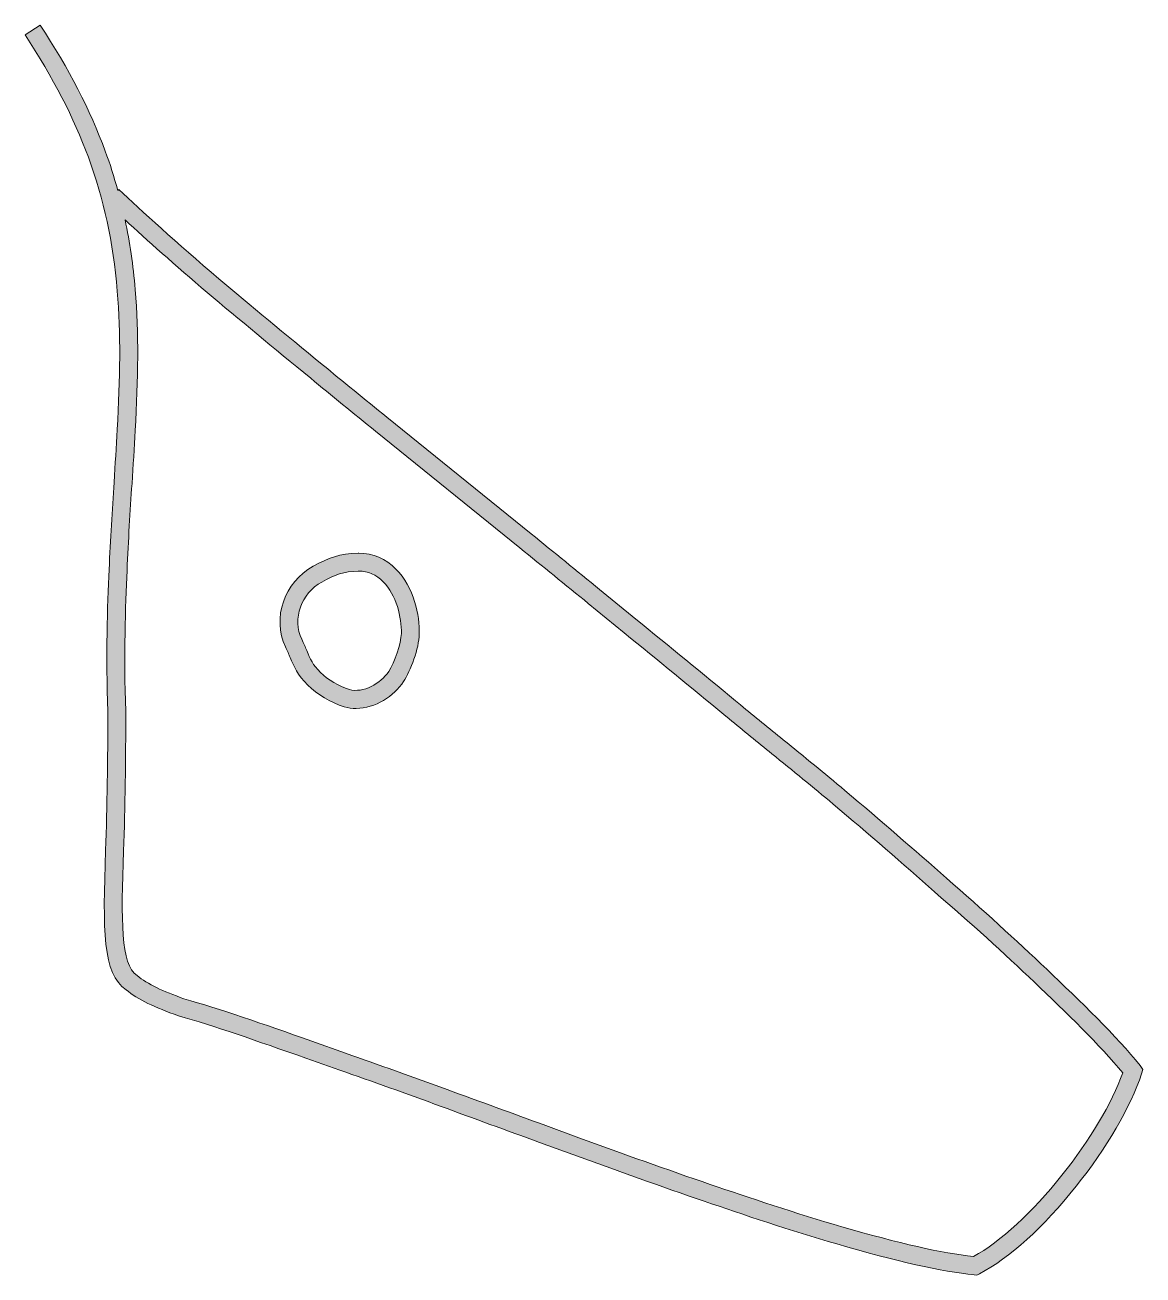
# Model space of a CAD drawing. Header units: millimetres. Extents: x 2.52 to 4.71, y -4.7 to -2.25.
import ezdxf

# ---------------------------------------------------------------- set-up
doc = ezdxf.new("R2010")
doc.units = ezdxf.units.MM
doc.header["$MEASUREMENT"] = 0
doc.layers.add('Outlines', color=7, linetype='Continuous', lineweight=0)

# ---------------------------------------------------------------- blocks, each defined once
blk = doc.blocks.new('Block_1')
at = {"layer": 'Outlines', "true_color": 0x231f20, "transparency": 33554687}
h = blk.add_hatch(color=250, dxfattribs=at)
h.dxf.hatch_style = 2
edge = h.paths.add_edge_path()
edge.add_spline(control_points=[(2.7118, -2.63), (2.7211, -2.6737), (2.7277, -2.719), (2.7318, -2.7664), (2.7392, -2.8532), (2.7371, -2.9399), (2.7316, -3.0432), (2.7299, -3.0772), (2.7277, -3.1116), (2.7254, -3.1471), (2.7218, -3.2015), (2.7182, -3.258), (2.7156, -3.3175), (2.7125, -3.3889), (2.7094, -3.4849), (2.713, -3.5934), (2.7134, -3.6894), (2.712, -3.7815), (2.7087, -3.868), (2.7041, -4.0049), (2.7028, -4.09), (2.7354, -4.1124), (2.7557, -4.1296), (2.7867, -4.1431), (2.8272, -4.1579), (2.897, -4.1775), (2.9809, -4.2068), (3.078, -4.2409), (3.078, -4.2409), (3.1443, -4.2647), (3.1443, -4.2647), (3.2079, -4.2871), (3.2751, -4.3108), (3.3435, -4.336), (3.4069, -4.3594), (3.4716, -4.3829), (3.5369, -4.4066), (3.5369, -4.4066), (3.6017, -4.4304), (3.6017, -4.4304), (3.6885, -4.4621), (3.7753, -4.4934), (3.8589, -4.522), (3.9329, -4.5472), (4.029, -4.5796), (4.1169, -4.6051), (4.2309, -4.6381), (4.3133, -4.6567), (4.3753, -4.6636), (4.428, -4.6347), (4.491, -4.5768), (4.5489, -4.5038), (4.603, -4.4366), (4.6467, -4.3625), (4.6681, -4.3033), (4.624, -4.2495), (4.5561, -4.1837), (4.4948, -4.1255), (4.4356, -4.069), (4.3698, -4.0094), (4.2991, -3.9481), (4.2368, -3.8933), (4.1706, -3.8353), (4.1004, -3.776), (4.0614, -3.7433), (4.0211, -3.7105), (3.9798, -3.6771), (3.9522, -3.6546), (3.9243, -3.6318), (3.8961, -3.6087), (3.8961, -3.6087), (3.8861, -3.6005), (3.8861, -3.6005), (3.822, -3.5476), (3.7565, -3.4937), (3.6907, -3.4401), (3.6907, -3.4401), (3.6201, -3.3824), (3.6201, -3.3824), (3.5751, -3.3459), (3.5305, -3.3094), (3.4859, -3.2734), (3.4859, -3.2734), (3.2031, -3.0443), (3.2031, -3.0443), (3.1593, -3.0089), (3.1168, -2.9745), (3.0758, -2.9407), (3.0031, -2.8811), (2.9345, -2.8245), (2.873, -2.7723), (2.8093, -2.7185), (2.7542, -2.6689), (2.7118, -2.63)], knot_values=[0, 0, 0, 0, 1, 1, 1, 2, 2, 2, 3, 3, 3, 4, 4, 4, 5, 5, 5, 6, 6, 6, 7, 7, 7, 8, 8, 8, 9, 9, 9, 10, 10, 10, 11, 11, 11, 12, 12, 12, 13, 13, 13, 14, 14, 14, 15, 15, 15, 16, 16, 16, 17, 17, 17, 18, 18, 18, 19, 19, 19, 20, 20, 20, 21, 21, 21, 22, 22, 22, 23, 23, 23, 24, 24, 24, 25, 25, 25, 26, 26, 26, 27, 27, 27, 28, 28, 28, 29, 29, 29, 30, 30, 30, 31, 31, 31, 31], degree=3, periodic=0)
edge = h.paths.add_edge_path()
edge.add_spline(control_points=[(4.3822, -4.6998), (4.3822, -4.6998), (4.377, -4.6995), (4.377, -4.6995), (4.3122, -4.6929), (4.2264, -4.6736), (4.1072, -4.6388), (4.0187, -4.6133), (3.9219, -4.5806), (3.8475, -4.5551), (3.7636, -4.5265), (3.6768, -4.4952), (3.5896, -4.4635), (3.5896, -4.4635), (3.5247, -4.4397), (3.5247, -4.4397), (3.4596, -4.4159), (3.3946, -4.3925), (3.3314, -4.3691), (3.263, -4.3439), (3.196, -4.3201), (3.1326, -4.2978), (3.1326, -4.2978), (3.0663, -4.2743), (3.0663, -4.2743), (2.9697, -4.2406), (2.8863, -4.2109), (2.8164, -4.1913), (2.7709, -4.1748), (2.7368, -4.16), (2.7139, -4.1403), (2.6675, -4.1086), (2.6681, -4.0246), (2.6736, -3.8666), (2.6767, -3.7806), (2.678, -3.689), (2.6779, -3.5941), (2.6741, -3.4849), (2.6772, -3.3881), (2.6805, -3.3159), (2.683, -3.2563), (2.6867, -3.1995), (2.6901, -3.1449), (2.6923, -3.1095), (2.6946, -3.0751), (2.6965, -3.0413), (2.7018, -2.9394), (2.7039, -2.8541), (2.6966, -2.7695), (2.6884, -2.6732), (2.6703, -2.5899), (2.6398, -2.5068), (2.6114, -2.4297), (2.5709, -2.3511), (2.5156, -2.2669), (2.5156, -2.2669), (2.5452, -2.2476), (2.5452, -2.2476), (2.6019, -2.3341), (2.6436, -2.4148), (2.6729, -2.4948), (2.6822, -2.5201), (2.6904, -2.5459), (2.6977, -2.5721), (2.6977, -2.5721), (2.6994, -2.5704), (2.6994, -2.5704), (2.7437, -2.6117), (2.8124, -2.6749), (2.8958, -2.7454), (2.9573, -2.7976), (3.0255, -2.8539), (3.0982, -2.9135), (3.1392, -2.9471), (3.1817, -2.9816), (3.2253, -3.0169), (3.2253, -3.0169), (3.508, -3.2458), (3.508, -3.2458), (3.5528, -3.282), (3.5975, -3.3185), (3.6423, -3.3552), (3.6423, -3.3552), (3.7131, -3.4129), (3.7131, -3.4129), (3.7789, -3.4665), (3.8444, -3.5202), (3.9088, -3.5733), (3.9088, -3.5733), (3.9188, -3.5815), (3.9188, -3.5815), (3.9467, -3.6046), (3.9746, -3.6273), (4.0022, -3.6497), (4.0435, -3.6832), (4.0838, -3.7162), (4.1231, -3.7491), (4.1934, -3.8084), (4.2602, -3.8668), (4.3226, -3.9212), (4.3932, -3.9832), (4.4593, -4.0432), (4.5189, -4.1), (4.584, -4.1617), (4.6567, -4.232), (4.7019, -4.2888), (4.7019, -4.2888), (4.7077, -4.2964), (4.7077, -4.2964), (4.7077, -4.2964), (4.705, -4.3053), (4.705, -4.3053), (4.6836, -4.3694), (4.6357, -4.4521), (4.5765, -4.5258), (4.5131, -4.6057), (4.4459, -4.6667), (4.387, -4.6974), (4.387, -4.6974), (4.3822, -4.6998), (4.3822, -4.6998)], knot_values=[0, 0, 0, 0, 1, 1, 1, 2, 2, 2, 3, 3, 3, 4, 4, 4, 5, 5, 5, 6, 6, 6, 7, 7, 7, 8, 8, 8, 9, 9, 9, 10, 10, 10, 11, 11, 11, 12, 12, 12, 13, 13, 13, 14, 14, 14, 15, 15, 15, 16, 16, 16, 17, 17, 17, 18, 18, 18, 19, 19, 19, 20, 20, 20, 21, 21, 21, 22, 22, 22, 23, 23, 23, 24, 24, 24, 25, 25, 25, 26, 26, 26, 27, 27, 27, 28, 28, 28, 29, 29, 29, 30, 30, 30, 31, 31, 31, 32, 32, 32, 33, 33, 33, 34, 34, 34, 35, 35, 35, 36, 36, 36, 37, 37, 37, 38, 38, 38, 39, 39, 39, 40, 40, 40, 40], degree=3, periodic=0)
h = blk.add_hatch(color=250, dxfattribs=at)
h.dxf.hatch_style = 2
edge = h.paths.add_edge_path()
edge.add_spline(control_points=[(3.17, -3.319), (3.1698, -3.319), (3.1695, -3.319), (3.1691, -3.319), (3.1402, -3.3195), (3.1237, -3.3261), (3.0975, -3.3404), (3.057, -3.3624), (3.0394, -3.4129), (3.0582, -3.4527), (3.0582, -3.4527), (3.0584, -3.4527), (3.0584, -3.4527), (3.0622, -3.4611), (3.0653, -3.4682), (3.0679, -3.4746), (3.0753, -3.4923), (3.0794, -3.5019), (3.0951, -3.5178), (3.1089, -3.5317), (3.1314, -3.5452), (3.1516, -3.5512), (3.1783, -3.5588), (3.2129, -3.5395), (3.2287, -3.5161), (3.2401, -3.4988), (3.2529, -3.4604), (3.2535, -3.4415), (3.2542, -3.4096), (3.2437, -3.3657), (3.2181, -3.3397), (3.2045, -3.3261), (3.1883, -3.319), (3.17, -3.319)], knot_values=[0, 0, 0, 0, 1, 1, 1, 2, 2, 2, 3, 3, 3, 4, 4, 4, 5, 5, 5, 6, 6, 6, 7, 7, 7, 8, 8, 8, 9, 9, 9, 10, 10, 10, 11, 11, 11, 11], degree=3, periodic=0)
edge = h.paths.add_edge_path()
edge.add_spline(control_points=[(3.1648, -3.5884), (3.1571, -3.5884), (3.1492, -3.5874), (3.1414, -3.585), (3.1154, -3.577), (3.088, -3.5609), (3.0699, -3.5426), (3.0494, -3.5219), (3.0432, -3.5069), (3.0355, -3.4883), (3.0329, -3.4823), (3.0301, -3.4756), (3.0265, -3.4678), (3.0265, -3.4678), (3.0265, -3.4678), (3.0265, -3.4678), (2.9996, -3.4113), (3.0239, -3.3402), (3.0806, -3.3094), (3.1106, -3.2928), (3.1325, -3.2844), (3.1686, -3.2839), (3.1691, -3.2839), (3.1695, -3.2839), (3.17, -3.2839), (3.1977, -3.2839), (3.2231, -3.2945), (3.243, -3.3149), (3.2784, -3.3507), (3.2897, -3.406), (3.2887, -3.4425), (3.288, -3.4706), (3.2718, -3.5147), (3.258, -3.5355), (3.2391, -3.5638), (3.2024, -3.5884), (3.1648, -3.5884)], knot_values=[0, 0, 0, 0, 1, 1, 1, 2, 2, 2, 3, 3, 3, 4, 4, 4, 5, 5, 5, 6, 6, 6, 7, 7, 7, 8, 8, 8, 9, 9, 9, 10, 10, 10, 11, 11, 11, 12, 12, 12, 12], degree=3, periodic=0)
at = {"layer": 'Outlines'}
for points, knots in [([(4.3822, -4.6998), (4.3822, -4.6998), (4.377, -4.6995), (4.377, -4.6995), (4.3122, -4.6929), (4.2264, -4.6736), (4.1072, -4.6388), (4.0187, -4.6133), (3.9219, -4.5806), (3.8475, -4.5551), (3.7636, -4.5265), (3.6768, -4.4952), (3.5896, -4.4635), (3.5896, -4.4635), (3.5247, -4.4397), (3.5247, -4.4397), (3.4596, -4.4159), (3.3946, -4.3925), (3.3314, -4.3691), (3.263, -4.3439), (3.196, -4.3201), (3.1326, -4.2978), (3.1326, -4.2978), (3.0663, -4.2743), (3.0663, -4.2743), (2.9697, -4.2406), (2.8863, -4.2109), (2.8164, -4.1913), (2.7709, -4.1748), (2.7368, -4.16), (2.7139, -4.1403), (2.6675, -4.1086), (2.6681, -4.0246), (2.6736, -3.8666), (2.6767, -3.7806), (2.678, -3.689), (2.6779, -3.5941), (2.6741, -3.4849), (2.6772, -3.3881), (2.6805, -3.3159), (2.683, -3.2563), (2.6867, -3.1995), (2.6901, -3.1449), (2.6923, -3.1095), (2.6946, -3.0751), (2.6965, -3.0413), (2.7018, -2.9394), (2.7039, -2.8541), (2.6966, -2.7695), (2.6884, -2.6732), (2.6703, -2.5899), (2.6398, -2.5068), (2.6114, -2.4297), (2.5709, -2.3511), (2.5156, -2.2669), (2.5156, -2.2669), (2.5452, -2.2476), (2.5452, -2.2476), (2.6019, -2.3341), (2.6436, -2.4148), (2.6729, -2.4948), (2.6822, -2.5201), (2.6904, -2.5459), (2.6977, -2.5721), (2.6977, -2.5721), (2.6994, -2.5704), (2.6994, -2.5704), (2.7437, -2.6117), (2.8124, -2.6749), (2.8958, -2.7454), (2.9573, -2.7976), (3.0255, -2.8539), (3.0982, -2.9135), (3.1392, -2.9471), (3.1817, -2.9816), (3.2253, -3.0169), (3.2253, -3.0169), (3.508, -3.2458), (3.508, -3.2458), (3.5528, -3.282), (3.5975, -3.3185), (3.6423, -3.3552), (3.6423, -3.3552), (3.7131, -3.4129), (3.7131, -3.4129), (3.7789, -3.4665), (3.8444, -3.5202), (3.9088, -3.5733), (3.9088, -3.5733), (3.9188, -3.5815), (3.9188, -3.5815), (3.9467, -3.6046), (3.9746, -3.6273), (4.0022, -3.6497), (4.0435, -3.6832), (4.0838, -3.7162), (4.1231, -3.7491), (4.1934, -3.8084), (4.2602, -3.8668), (4.3226, -3.9212), (4.3932, -3.9832), (4.4593, -4.0432), (4.5189, -4.1), (4.584, -4.1617), (4.6567, -4.232), (4.7019, -4.2888), (4.7019, -4.2888), (4.7077, -4.2964), (4.7077, -4.2964), (4.7077, -4.2964), (4.705, -4.3053), (4.705, -4.3053), (4.6836, -4.3694), (4.6357, -4.4521), (4.5765, -4.5258), (4.5131, -4.6057), (4.4459, -4.6667), (4.387, -4.6974), (4.387, -4.6974), (4.3822, -4.6998), (4.3822, -4.6998)], [0, 0, 0, 0, 1, 1, 1, 2, 2, 2, 3, 3, 3, 4, 4, 4, 5, 5, 5, 6, 6, 6, 7, 7, 7, 8, 8, 8, 9, 9, 9, 10, 10, 10, 11, 11, 11, 12, 12, 12, 13, 13, 13, 14, 14, 14, 15, 15, 15, 16, 16, 16, 17, 17, 17, 18, 18, 18, 19, 19, 19, 20, 20, 20, 21, 21, 21, 22, 22, 22, 23, 23, 23, 24, 24, 24, 25, 25, 25, 26, 26, 26, 27, 27, 27, 28, 28, 28, 29, 29, 29, 30, 30, 30, 31, 31, 31, 32, 32, 32, 33, 33, 33, 34, 34, 34, 35, 35, 35, 36, 36, 36, 37, 37, 37, 38, 38, 38, 39, 39, 39, 40, 40, 40, 40]), ([(2.7118, -2.63), (2.7211, -2.6737), (2.7277, -2.719), (2.7318, -2.7664), (2.7392, -2.8532), (2.7371, -2.9399), (2.7316, -3.0432), (2.7299, -3.0772), (2.7277, -3.1116), (2.7254, -3.1471), (2.7218, -3.2015), (2.7182, -3.258), (2.7156, -3.3175), (2.7125, -3.3889), (2.7094, -3.4849), (2.713, -3.5934), (2.7134, -3.6894), (2.712, -3.7815), (2.7087, -3.868), (2.7041, -4.0049), (2.7028, -4.09), (2.7354, -4.1124), (2.7557, -4.1296), (2.7867, -4.1431), (2.8272, -4.1579), (2.897, -4.1775), (2.9809, -4.2068), (3.078, -4.2409), (3.078, -4.2409), (3.1443, -4.2647), (3.1443, -4.2647), (3.2079, -4.2871), (3.2751, -4.3108), (3.3435, -4.336), (3.4069, -4.3594), (3.4716, -4.3829), (3.5369, -4.4066), (3.5369, -4.4066), (3.6017, -4.4304), (3.6017, -4.4304), (3.6885, -4.4621), (3.7753, -4.4934), (3.8589, -4.522), (3.9329, -4.5472), (4.029, -4.5796), (4.1169, -4.6051), (4.2309, -4.6381), (4.3133, -4.6567), (4.3753, -4.6636), (4.428, -4.6347), (4.491, -4.5768), (4.5489, -4.5038), (4.603, -4.4366), (4.6467, -4.3625), (4.6681, -4.3033), (4.624, -4.2495), (4.5561, -4.1837), (4.4948, -4.1255), (4.4356, -4.069), (4.3698, -4.0094), (4.2991, -3.9481), (4.2368, -3.8933), (4.1706, -3.8353), (4.1004, -3.776), (4.0614, -3.7433), (4.0211, -3.7105), (3.9798, -3.6771), (3.9522, -3.6546), (3.9243, -3.6318), (3.8961, -3.6087), (3.8961, -3.6087), (3.8861, -3.6005), (3.8861, -3.6005), (3.822, -3.5476), (3.7565, -3.4937), (3.6907, -3.4401), (3.6907, -3.4401), (3.6201, -3.3824), (3.6201, -3.3824), (3.5751, -3.3459), (3.5305, -3.3094), (3.4859, -3.2734), (3.4859, -3.2734), (3.2031, -3.0443), (3.2031, -3.0443), (3.1593, -3.0089), (3.1168, -2.9745), (3.0758, -2.9407), (3.0031, -2.8811), (2.9345, -2.8245), (2.873, -2.7723), (2.8093, -2.7185), (2.7542, -2.6689), (2.7118, -2.63)], [0, 0, 0, 0, 1, 1, 1, 2, 2, 2, 3, 3, 3, 4, 4, 4, 5, 5, 5, 6, 6, 6, 7, 7, 7, 8, 8, 8, 9, 9, 9, 10, 10, 10, 11, 11, 11, 12, 12, 12, 13, 13, 13, 14, 14, 14, 15, 15, 15, 16, 16, 16, 17, 17, 17, 18, 18, 18, 19, 19, 19, 20, 20, 20, 21, 21, 21, 22, 22, 22, 23, 23, 23, 24, 24, 24, 25, 25, 25, 26, 26, 26, 27, 27, 27, 28, 28, 28, 29, 29, 29, 30, 30, 30, 31, 31, 31, 31]), ([(3.1648, -3.5884), (3.1571, -3.5884), (3.1492, -3.5874), (3.1414, -3.585), (3.1154, -3.577), (3.088, -3.5609), (3.0699, -3.5426), (3.0494, -3.5219), (3.0432, -3.5069), (3.0355, -3.4883), (3.0329, -3.4823), (3.0301, -3.4756), (3.0265, -3.4678), (3.0265, -3.4678), (3.0265, -3.4678), (3.0265, -3.4678), (2.9996, -3.4113), (3.0239, -3.3402), (3.0806, -3.3094), (3.1106, -3.2928), (3.1325, -3.2844), (3.1686, -3.2839), (3.1691, -3.2839), (3.1695, -3.2839), (3.17, -3.2839), (3.1977, -3.2839), (3.2231, -3.2945), (3.243, -3.3149), (3.2784, -3.3507), (3.2897, -3.406), (3.2887, -3.4425), (3.288, -3.4706), (3.2718, -3.5147), (3.258, -3.5355), (3.2391, -3.5638), (3.2024, -3.5884), (3.1648, -3.5884)], [0, 0, 0, 0, 1, 1, 1, 2, 2, 2, 3, 3, 3, 4, 4, 4, 5, 5, 5, 6, 6, 6, 7, 7, 7, 8, 8, 8, 9, 9, 9, 10, 10, 10, 11, 11, 11, 12, 12, 12, 12]), ([(3.17, -3.319), (3.1698, -3.319), (3.1695, -3.319), (3.1691, -3.319), (3.1402, -3.3195), (3.1237, -3.3261), (3.0975, -3.3404), (3.057, -3.3624), (3.0394, -3.4129), (3.0582, -3.4527), (3.0582, -3.4527), (3.0584, -3.4527), (3.0584, -3.4527), (3.0622, -3.4611), (3.0653, -3.4682), (3.0679, -3.4746), (3.0753, -3.4923), (3.0794, -3.5019), (3.0951, -3.5178), (3.1089, -3.5317), (3.1314, -3.5452), (3.1516, -3.5512), (3.1783, -3.5588), (3.2129, -3.5395), (3.2287, -3.5161), (3.2401, -3.4988), (3.2529, -3.4604), (3.2535, -3.4415), (3.2542, -3.4096), (3.2437, -3.3657), (3.2181, -3.3397), (3.2045, -3.3261), (3.1883, -3.319), (3.17, -3.319)], [0, 0, 0, 0, 1, 1, 1, 2, 2, 2, 3, 3, 3, 4, 4, 4, 5, 5, 5, 6, 6, 6, 7, 7, 7, 8, 8, 8, 9, 9, 9, 10, 10, 10, 11, 11, 11, 11])]:
    blk.add_open_spline(points, degree=3, knots=knots, dxfattribs=at)

msp = doc.modelspace()

# ---------------------------------------------------------------- block references
at = {"layer": 'Outlines'}
msp.add_blockref('Block_1', (0, 0), dxfattribs=at)

doc.saveas('drawing.dxf')
